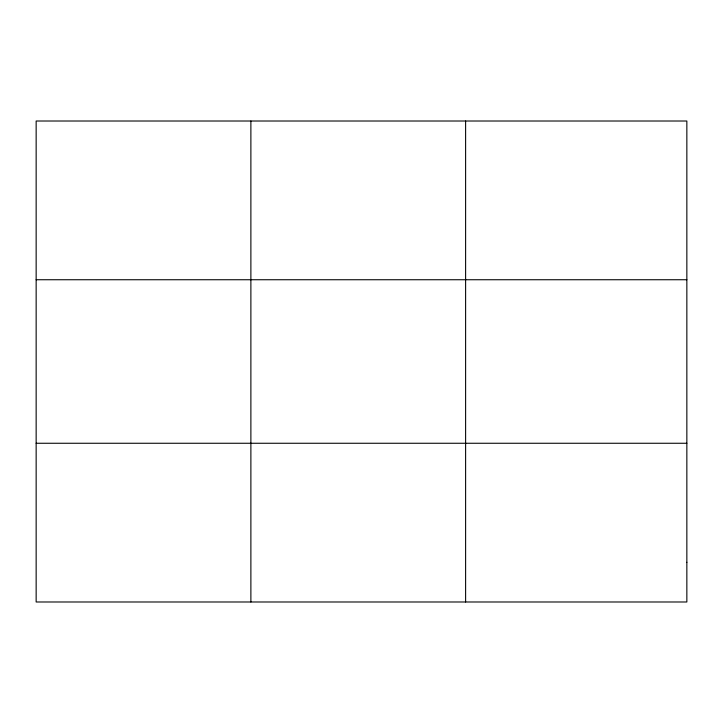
<?xml version="1.0" encoding="UTF-8"?>
<svg xmlns="http://www.w3.org/2000/svg" width="723" height="723" viewBox="0 0 723 723"><rect width="100%" height="100%" fill="white"/><g stroke="black" fill="none" stroke-linecap="round" stroke-linejoin="round"><path stroke-width="1.08" d="M250.881 121.012L250.881 601.988M465.612 121.012L465.612 601.988M36.15 279.738L686.85 279.738M36.15 443.262L686.85 443.262M686.85 562.304L686.85 601.988L36.15 601.988L36.15 121.012L686.85 121.012L686.85 562.304"/></g></svg>
